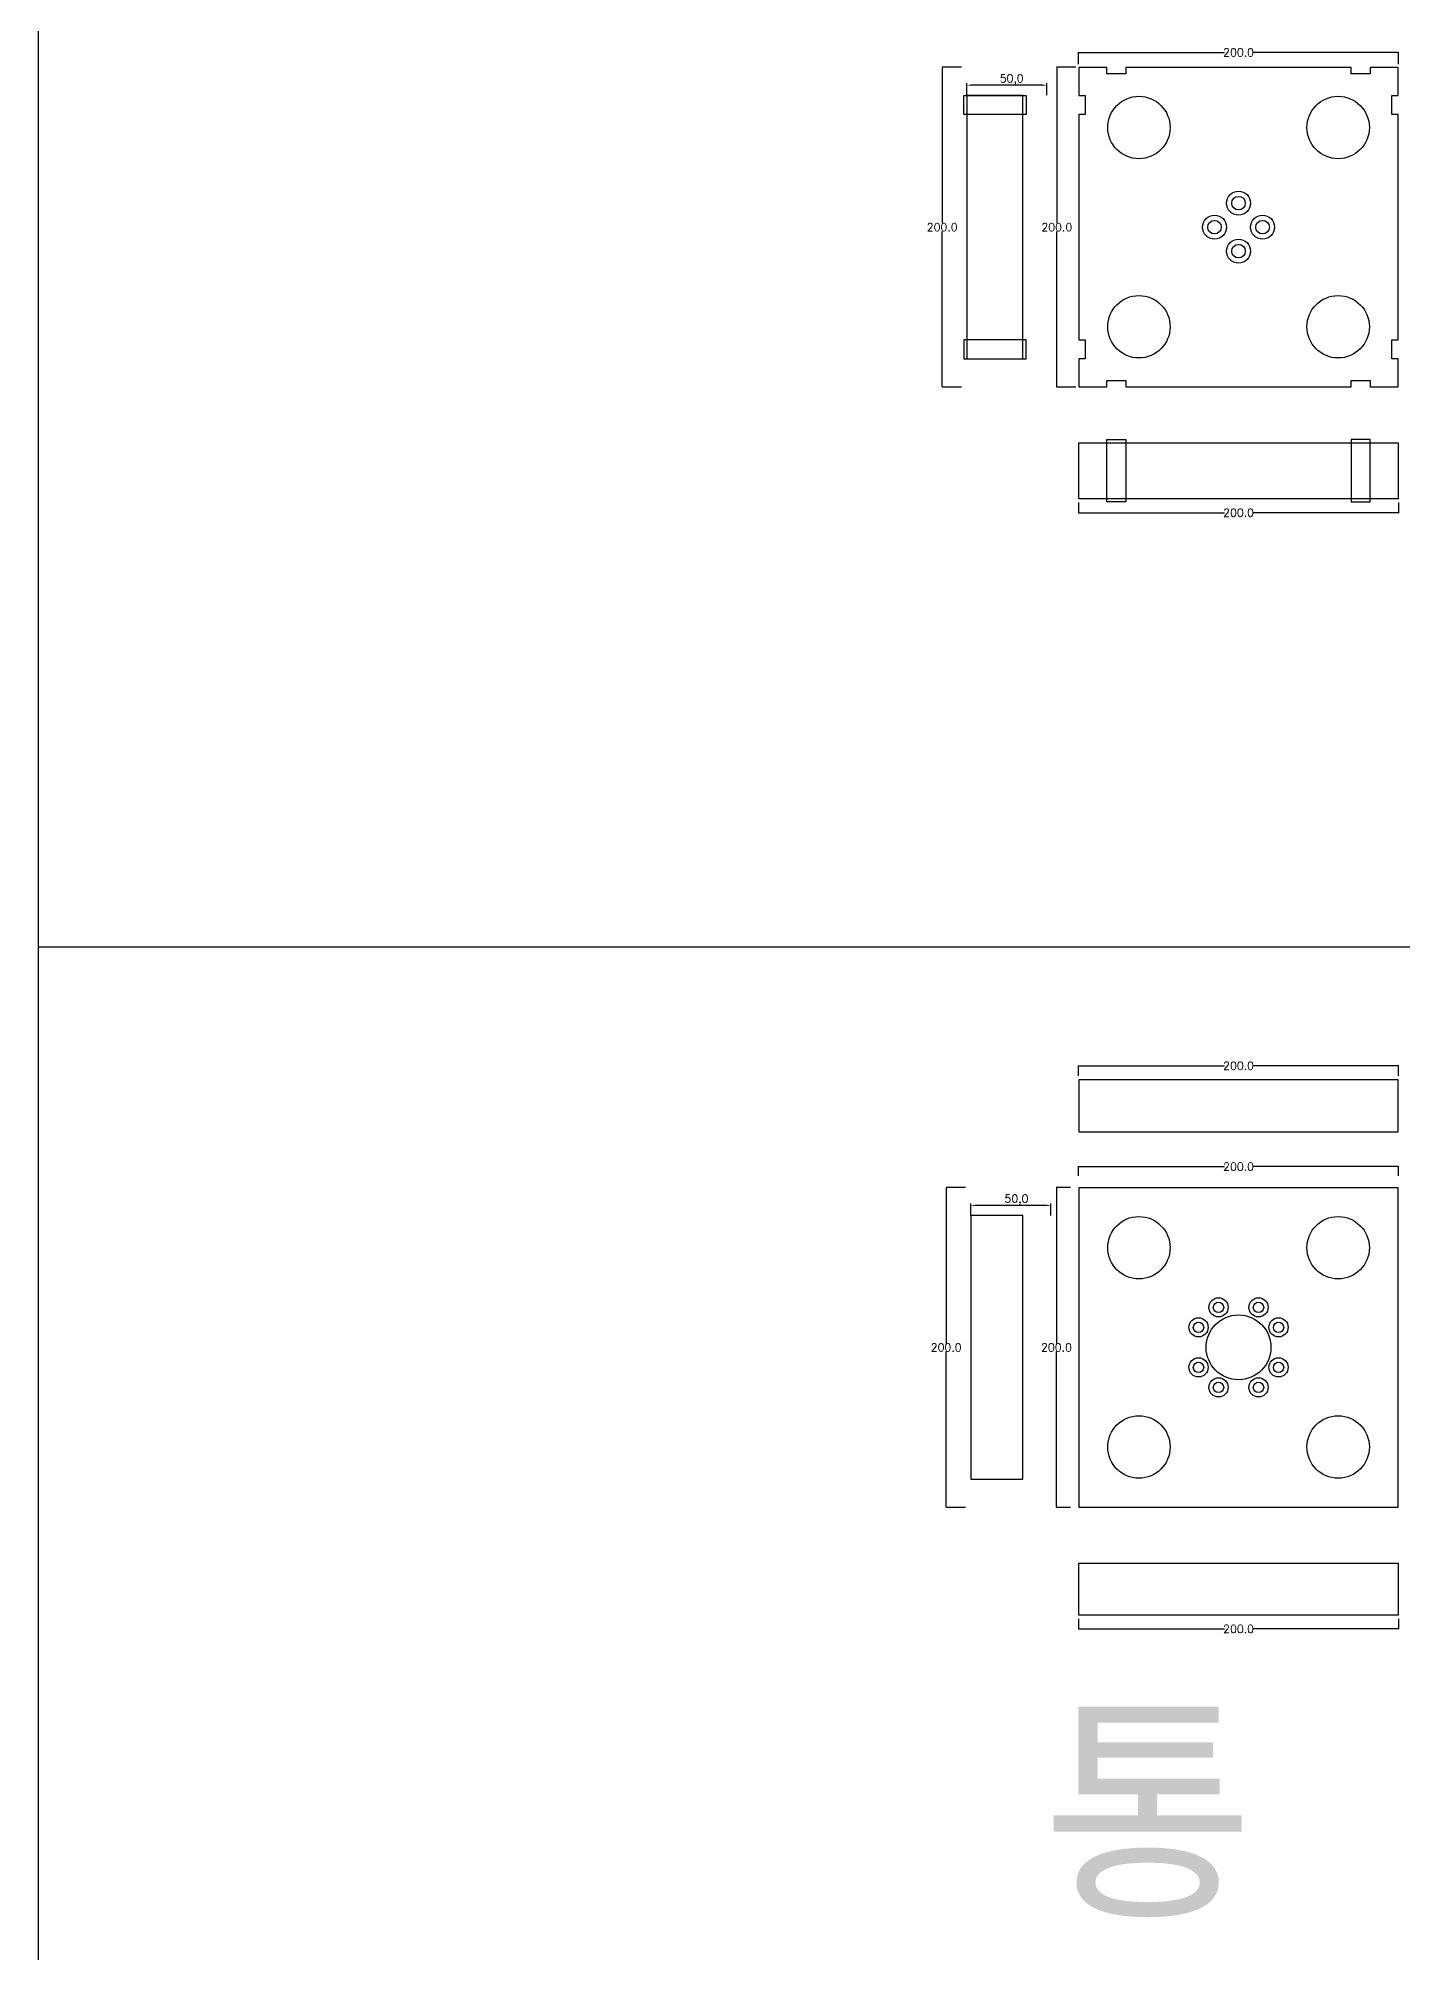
# Model space of a CAD drawing. Header units: millimetres. Extents: x -25 to 19775, y 172 to 9172.
# Drawn here: x 9875 to 10728, y 5594 to 6790 of the extents above; entities that cross this region are included whole.
import ezdxf

# ---------------------------------------------------------------- set-up
doc = ezdxf.new("R2010")
doc.units = ezdxf.units.MM
for name, color, linetype in [('TEXT', 7, 'Continuous'), ('볼트 구멍', 7, 'Continuous'), ('치구', 7, 'Continuous'), ('치수', 7, 'Continuous')]:
    doc.layers.add(name, color=color, linetype=linetype)
doc.styles.get("Standard").update_dxf_attribs({"font": 'txt.shx', "bigfont": 'whgtxt.shx'})
doc.dimstyles.new('ISO-25', dxfattribs={"dimtxt": 2.5, "dimasz": 2.5, "dimexe": 1.25, "dimexo": 0.625, "dimtad": 1, "dimtxsty": 'Standard', "dimcen": 2.5, "dimadec": 0, "dimazin": 0, "dimtfac": 1, "dimtmove": 0, "dimatfit": 3, "dimfxl": 0, "dimarcsym": 0})
doc.dimstyles.get("Standard").update_dxf_attribs({"dimtxt": 7, "dimasz": 0.18, "dimexe": 0.18, "dimexo": 0.0625, "dimgap": 0.09, "dimtad": 0, "dimtih": 1, "dimtoh": 1, "dimdec": 1, "dimzin": 0, "dimdsep": 46, "dimtxsty": 'Standard', "dimcen": 0.09, "dimadec": 0, "dimazin": 0, "dimtfac": 1, "dimtdec": 1, "dimtofl": 0, "dimtmove": 0, "dimatfit": 3, "dimfxl": 0, "dimtolj": 1, "dimtzin": 0, "dimarcsym": 0})

# ---------------------------------------------------------------- blocks, each defined once
blk = doc.blocks.new('*D447')
at = {"layer": 'Defpoints', "color": 0}
for p in [(10525.5, 6141.4), (10725.5, 6147.8), (10725.5, 6141.4)]:
    blk.add_point(p, dxfattribs=at)
at = {"layer": '치수', "color": 0, "lineweight": -2}
for p, q in [((10525.5, 6141.5), (10525.5, 6148)), ((10525.6, 6147.8), (10616.6, 6147.8)), ((10725.3, 6147.8), (10634.3, 6147.8)), ((10725.5, 6141.5), (10725.5, 6148))]:
    blk.add_line(p, q, dxfattribs=at)
at = {"layer": '치수', "color": 0}
for points in [[(10525.6, 6147.8), (10525.6, 6147.8), (10525.5, 6147.8)], [(10725.3, 6147.8), (10725.3, 6147.8), (10725.5, 6147.8)]]:
    blk.add_solid(points, dxfattribs=at)
at = {"layer": '치수', "color": 0, "insert": (10625.5, 6147.8), "char_height": 5, "attachment_point": 5}
blk.add_mtext('\\A1;200.0', dxfattribs=at)
blk = doc.blocks.new('*D449')
at = {"layer": 'Defpoints', "color": 0}
for p in [(10458.2, 6060.5), (10458.2, 6053.6), (10508.2, 6053.6)]:
    blk.add_point(p, dxfattribs=at)
at = {"layer": '치수', "color": 0, "lineweight": -2}
for p, q in [((10458.2, 6054.2), (10458.2, 6061.8)), ((10505.7, 6060.5), (10460.7, 6060.5)), ((10508.2, 6054.2), (10508.2, 6061.8))]:
    blk.add_line(p, q, dxfattribs=at)
at = {"layer": '치수', "color": 0}
for points in [[(10460.7, 6060.9), (10460.7, 6060.1), (10458.2, 6060.5)], [(10505.7, 6060.9), (10505.7, 6060.1), (10508.2, 6060.5)]]:
    blk.add_solid(points, dxfattribs=at)
at = {"layer": '치수', "color": 0, "insert": (10486.7, 6064), "char_height": 5, "attachment_point": 5}
blk.add_mtext('50,0', dxfattribs=at)
blk = doc.blocks.new('*D451')
at = {"layer": 'Defpoints', "color": 0}
for p in [(10525.5, 6078.9), (10725.5, 6084.8), (10725.5, 6078.9)]:
    blk.add_point(p, dxfattribs=at)
at = {"layer": '치수', "color": 0, "lineweight": -2}
for p, q in [((10525.5, 6079), (10525.5, 6085)), ((10525.6, 6084.8), (10616.6, 6084.8)), ((10725.3, 6084.8), (10634.3, 6084.8)), ((10725.5, 6079), (10725.5, 6085))]:
    blk.add_line(p, q, dxfattribs=at)
at = {"layer": '치수', "color": 0}
for points in [[(10525.6, 6084.8), (10525.6, 6084.8), (10525.5, 6084.8)], [(10725.3, 6084.8), (10725.3, 6084.8), (10725.5, 6084.8)]]:
    blk.add_solid(points, dxfattribs=at)
at = {"layer": '치수', "color": 0, "insert": (10625.5, 6084.8), "char_height": 5, "attachment_point": 5}
blk.add_mtext('\\A1;200.0', dxfattribs=at)
blk = doc.blocks.new('*D453')
at = {"layer": 'Defpoints', "color": 0}
for p in [(10525.5, 5802.3), (10725.5, 5802.3), (10725.5, 5795.9)]:
    blk.add_point(p, dxfattribs=at)
at = {"layer": '치수', "color": 0, "lineweight": -2}
for p, q in [((10525.5, 5802.2), (10525.5, 5795.7)), ((10725.5, 5802.2), (10725.5, 5795.7)), ((10525.6, 5795.9), (10616.6, 5795.9)), ((10725.3, 5795.9), (10634.3, 5795.9))]:
    blk.add_line(p, q, dxfattribs=at)
at = {"layer": '치수', "color": 0}
for points in [[(10525.6, 5795.9), (10525.6, 5795.8), (10525.5, 5795.9)], [(10725.3, 5795.9), (10725.3, 5795.8), (10725.5, 5795.9)]]:
    blk.add_solid(points, dxfattribs=at)
at = {"layer": '치수', "color": 0, "insert": (10625.5, 5795.9), "char_height": 5, "attachment_point": 5}
blk.add_mtext('\\A1;200.0', dxfattribs=at)
blk = doc.blocks.new('*D454')
at = {"layer": 'Defpoints', "color": 0}
for p in [(10454.9, 6071.8), (10442.8, 5871.8), (10454.9, 5871.8)]:
    blk.add_point(p, dxfattribs=at)
at = {"layer": '치수', "color": 0, "lineweight": -2}
for p, q in [((10454.9, 6071.8), (10442.7, 6071.8)), ((10442.8, 6071.6), (10442.8, 5974.4)), ((10442.8, 5872), (10442.8, 5969.2)), ((10454.9, 5871.8), (10442.7, 5871.8))]:
    blk.add_line(p, q, dxfattribs=at)
at = {"layer": '치수', "color": 0}
for points in [[(10442.8, 6071.6), (10442.9, 6071.6), (10442.8, 6071.8)], [(10442.8, 5872), (10442.9, 5872), (10442.8, 5871.8)]]:
    blk.add_solid(points, dxfattribs=at)
at = {"layer": '치수', "color": 0, "insert": (10442.8, 5971.8), "char_height": 5, "attachment_point": 5}
blk.add_mtext('\\A1;200.0', dxfattribs=at)
blk = doc.blocks.new('*D456')
at = {"layer": 'Defpoints', "color": 0}
for p in [(10520.6, 6071.8), (10511.7, 5871.8), (10520.6, 5871.8)]:
    blk.add_point(p, dxfattribs=at)
at = {"layer": '치수', "color": 0, "lineweight": -2}
for p, q in [((10520.5, 6071.8), (10511.5, 6071.8)), ((10511.7, 6071.6), (10511.7, 5974.4)), ((10511.7, 5872), (10511.7, 5969.2)), ((10520.5, 5871.8), (10511.5, 5871.8))]:
    blk.add_line(p, q, dxfattribs=at)
at = {"layer": '치수', "color": 0}
for points in [[(10511.6, 6071.6), (10511.7, 6071.6), (10511.7, 6071.8)], [(10511.6, 5872), (10511.7, 5872), (10511.7, 5871.8)]]:
    blk.add_solid(points, dxfattribs=at)
at = {"layer": '치수', "color": 0, "insert": (10511.7, 5971.8), "char_height": 5, "attachment_point": 5}
blk.add_mtext('\\A1;200.0', dxfattribs=at)
blk = doc.blocks.new('*D460')
at = {"layer": 'Defpoints', "color": 0}
for p in [(10455.7, 6760.5), (10455.7, 6753.6), (10505.7, 6753.6)]:
    blk.add_point(p, dxfattribs=at)
at = {"layer": '치수', "color": 0, "lineweight": -2}
for p, q in [((10455.7, 6754.2), (10455.7, 6761.8)), ((10503.2, 6760.5), (10458.2, 6760.5)), ((10505.7, 6754.2), (10505.7, 6761.8))]:
    blk.add_line(p, q, dxfattribs=at)
at = {"layer": '치수', "color": 0}
for points in [[(10458.2, 6760.9), (10458.2, 6760.1), (10455.7, 6760.5)], [(10503.2, 6760.9), (10503.2, 6760.1), (10505.7, 6760.5)]]:
    blk.add_solid(points, dxfattribs=at)
at = {"layer": '치수', "color": 0, "insert": (10483.7, 6764), "char_height": 5, "attachment_point": 5}
blk.add_mtext('50,0', dxfattribs=at)
blk = doc.blocks.new('*D463')
at = {"layer": 'Defpoints', "color": 0}
for p in [(10525.5, 6773.6), (10725.5, 6781), (10725.5, 6773.6)]:
    blk.add_point(p, dxfattribs=at)
at = {"layer": '치수', "color": 0, "lineweight": -2}
for p, q in [((10525.5, 6773.7), (10525.5, 6781.2)), ((10525.6, 6781), (10616.6, 6781)), ((10725.3, 6781), (10634.3, 6781)), ((10725.5, 6773.7), (10725.5, 6781.2))]:
    blk.add_line(p, q, dxfattribs=at)
at = {"layer": '치수', "color": 0}
for points in [[(10525.6, 6781.1), (10525.6, 6781), (10525.5, 6781)], [(10725.3, 6781.1), (10725.3, 6781), (10725.5, 6781)]]:
    blk.add_solid(points, dxfattribs=at)
at = {"layer": '치수', "color": 0, "insert": (10625.5, 6781), "char_height": 5, "attachment_point": 5}
blk.add_mtext('\\A1;200.0', dxfattribs=at)
blk = doc.blocks.new('*D465')
at = {"layer": 'Defpoints', "color": 0}
for p in [(10452.4, 6771.8), (10440.3, 6571.8), (10452.4, 6571.8)]:
    blk.add_point(p, dxfattribs=at)
at = {"layer": '치수', "color": 0, "lineweight": -2}
for p, q in [((10452.4, 6771.8), (10440.2, 6771.8)), ((10440.3, 6771.6), (10440.3, 6674.4)), ((10440.3, 6572), (10440.3, 6669.2)), ((10452.4, 6571.8), (10440.2, 6571.8))]:
    blk.add_line(p, q, dxfattribs=at)
at = {"layer": '치수', "color": 0}
for points in [[(10440.3, 6771.6), (10440.4, 6771.6), (10440.3, 6771.8)], [(10440.3, 6572), (10440.4, 6572), (10440.3, 6571.8)]]:
    blk.add_solid(points, dxfattribs=at)
at = {"layer": '치수', "color": 0, "insert": (10440.3, 6671.8), "char_height": 5, "attachment_point": 5}
blk.add_mtext('\\A1;200.0', dxfattribs=at)
blk = doc.blocks.new('*D467')
at = {"layer": 'Defpoints', "color": 0}
for p in [(10524, 6771.8), (10511.9, 6571.8), (10524, 6571.8)]:
    blk.add_point(p, dxfattribs=at)
at = {"layer": '치수', "color": 0, "lineweight": -2}
for p, q in [((10523.9, 6771.8), (10511.8, 6771.8)), ((10511.9, 6771.6), (10511.9, 6674.4)), ((10511.9, 6572), (10511.9, 6669.2)), ((10523.9, 6571.8), (10511.8, 6571.8))]:
    blk.add_line(p, q, dxfattribs=at)
at = {"layer": '치수', "color": 0}
for points in [[(10511.9, 6771.6), (10512, 6771.6), (10511.9, 6771.8)], [(10511.9, 6572), (10512, 6572), (10511.9, 6571.8)]]:
    blk.add_solid(points, dxfattribs=at)
at = {"layer": '치수', "color": 0, "insert": (10511.9, 6671.8), "char_height": 5, "attachment_point": 5}
blk.add_mtext('\\A1;200.0', dxfattribs=at)
blk = doc.blocks.new('*D468')
at = {"layer": 'Defpoints', "color": 0}
for p in [(10525.5, 6499.8), (10725.5, 6499.8), (10725.5, 6493.4)]:
    blk.add_point(p, dxfattribs=at)
at = {"layer": '치수', "color": 0, "lineweight": -2}
for p, q in [((10525.5, 6499.7), (10525.5, 6493.2)), ((10725.5, 6499.7), (10725.5, 6493.2)), ((10525.6, 6493.4), (10616.6, 6493.4)), ((10725.3, 6493.4), (10634.3, 6493.4))]:
    blk.add_line(p, q, dxfattribs=at)
at = {"layer": '치수', "color": 0}
for points in [[(10525.6, 6493.4), (10525.6, 6493.3), (10525.5, 6493.4)], [(10725.3, 6493.4), (10725.3, 6493.3), (10725.5, 6493.4)]]:
    blk.add_solid(points, dxfattribs=at)
at = {"layer": '치수', "color": 0, "insert": (10625.5, 6493.4), "char_height": 5, "attachment_point": 5}
blk.add_mtext('\\A1;200.0', dxfattribs=at)

msp = doc.modelspace()

# ---------------------------------------------------------------- linework, layer by layer
at = {"layer": 'TEXT', "color": 6}
msp.add_line((9875.462, 9171.825), (9875.462, 171.825), dxfattribs=at)
at = {"layer": 'TEXT', "color": 1}
msp.add_line((13175.462, 6221.825), (9875.462, 6221.825), dxfattribs=at)
at = {"layer": '볼트 구멍', "color": 6}
for centre, radius in [((10625.462, 6686.825), 7.5), ((10610.462, 6671.825), 7.5), ((10640.462, 6671.825), 7.5), ((10625.462, 6656.825), 7.5), ((10612.962, 5996.825), 6), ((10637.962, 5996.825), 6), ((10600.462, 5984.325), 6), ((10650.462, 5984.325), 6), ((10600.462, 5959.325), 6), ((10650.462, 5959.325), 6), ((10612.962, 5946.825), 6), ((10637.962, 5946.825), 6)]:
    msp.add_circle(centre, radius, dxfattribs=at)
at = {"layer": '볼트 구멍', "color": 3}
for centre, radius in [((10625.462, 6686.825), 4.25), ((10610.462, 6671.825), 4.25), ((10640.462, 6671.825), 4.25), ((10625.462, 6656.825), 4.25), ((10612.962, 5996.825), 3.25), ((10637.962, 5996.825), 3.25), ((10600.462, 5984.325), 3.25), ((10625.462, 5971.825), 20.25), ((10650.462, 5984.325), 3.25), ((10600.462, 5959.325), 3.25), ((10650.462, 5959.325), 3.25), ((10612.962, 5946.825), 3.25), ((10637.962, 5946.825), 3.25)]:
    msp.add_circle(centre, radius, dxfattribs=at)
at = {"layer": '치구'}
for points in [[(10529.712, 6754.175), (10529.712, 6742.175), (10525.712, 6742.175), (10525.712, 6601.475), (10529.712, 6601.475), (10529.712, 6589.475), (10525.712, 6589.475), (10525.712, 6572.075), (10543.112, 6572.075), (10543.112, 6576.075), (10555.112, 6576.075), (10555.112, 6572.075), (10695.812, 6572.075), (10695.812, 6576.075), (10707.812, 6576.075), (10707.812, 6572.075), (10725.212, 6572.075), (10725.212, 6589.475), (10721.212, 6589.475), (10721.212, 6601.475), (10725.212, 6601.475), (10725.212, 6742.175), (10721.212, 6742.175), (10721.212, 6754.175), (10725.212, 6754.175), (10725.212, 6771.575), (10707.812, 6771.575), (10707.812, 6767.575), (10695.812, 6767.575), (10695.812, 6771.575), (10555.112, 6771.575), (10555.112, 6767.575), (10543.112, 6767.575), (10543.112, 6771.575), (10525.712, 6771.575), (10525.712, 6754.175)], [(10490.712, 6754.175), (10455.712, 6754.175), (10455.712, 6589.475), (10490.712, 6589.475)], [(10525.712, 6537.075), (10725.212, 6537.075), (10725.212, 6502.075), (10525.712, 6502.075)], [(10525.712, 6106.575), (10725.212, 6106.575), (10725.212, 6139.075), (10525.712, 6139.075)], [(10525.712, 6071.575), (10525.712, 5872.075), (10725.212, 5872.075), (10725.212, 6071.575)], [(10490.712, 6054.175), (10458.212, 6054.175), (10458.212, 5889.475), (10490.712, 5889.475)], [(10525.712, 5837.075), (10725.212, 5837.075), (10725.212, 5804.575), (10525.712, 5804.575)]]:
    msp.add_lwpolyline(points, close=True, dxfattribs=at)
at = {"layer": '치구', "color": 1}
for points in [[(10453.712, 6742.175), (10453.712, 6754.175), (10492.709, 6754.175), (10492.709, 6742.175)], [(10453.712, 6601.475), (10453.712, 6589.475), (10492.709, 6589.475), (10492.709, 6601.475)], [(10543.112, 6539.075), (10555.112, 6539.075), (10555.112, 6500.077), (10543.112, 6500.077)], [(10707.812, 6539.075), (10695.812, 6539.075), (10695.812, 6500.077), (10707.812, 6500.077)]]:
    msp.add_lwpolyline(points, close=True, dxfattribs=at)
at = {"layer": '치구'}
for centre in [(10563.212, 6734.075), (10687.712, 6734.075), (10563.212, 6609.575), (10687.712, 6609.575), (10563.212, 6034.075), (10687.712, 6034.075), (10563.212, 5909.575), (10687.712, 5909.575)]:
    msp.add_circle(centre, 19.5, dxfattribs=at)

# ---------------------------------------------------------------- texts
at = {"layer": 'TEXT', "color": 1, "linetype": 'Continuous'}
msp.add_text('통 치구 작업', height=125, dxfattribs=at).set_placement((10502.879, 5615.154))

# ---------------------------------------------------------------- dimensions: what is measured, and where the dimension line sits
at = {"layer": '치수', "color": 4}
for base, p1, p2, picture, middle in [((10725.462, 6781.047), (10525.462, 6773.65), (10725.462, 6773.65), '*D463', (10625.462, 6781.047)), ((10725.462, 6084.815), (10525.462, 6078.932), (10725.462, 6078.932), '*D451', (10625.462, 6084.815))]:
    dim = msp.add_linear_dim(base=base, p1=p1, p2=p2, dimstyle='Standard', override={"dimtxt": 5}, dxfattribs=at)
    dim.commit()
    dim.dimension.update_dxf_attribs({"geometry": picture, "text_midpoint": middle})
for base, p1, p2, picture, middle in [((10440.344, 6571.825), (10452.413, 6771.825), (10452.413, 6571.825), '*D465', (10440.344, 6671.825)), ((10511.932, 6571.825), (10524.001, 6771.825), (10524.001, 6571.825), '*D467', (10511.932, 6671.825)), ((10442.844, 5871.825), (10454.913, 6071.825), (10454.913, 5871.825), '*D454', (10442.844, 5971.825)), ((10511.666, 5871.825), (10520.57, 6071.825), (10520.57, 5871.825), '*D456', (10511.666, 5971.825))]:
    dim = msp.add_linear_dim(base=base, p1=p1, p2=p2, angle=90, dimstyle='Standard', override={"dimtxt": 5}, dxfattribs=at)
    dim.commit()
    dim.dimension.update_dxf_attribs({"geometry": picture, "text_midpoint": middle})
for base, p1, p2, picture, middle in [((10455.712, 6760.502), (10505.712, 6753.625), (10455.712, 6753.625), '*D460', (10483.712, 6760.502)), ((10458.212, 6060.502), (10508.212, 6053.625), (10458.212, 6053.625), '*D449', (10486.712, 6060.502))]:
    dim = msp.add_linear_dim(base=base, p1=p1, p2=p2, angle=180, dimstyle='ISO-25', override={"dimtxt": 5, "dimdec": 1, "dimzin": 0, "dimtdec": 1}, dxfattribs=at)
    dim.commit()
    dim.dimension.update_dxf_attribs({"geometry": picture, "text_midpoint": middle, "dimtype": 160})
for base, p1, p2, picture, middle in [((10725.462, 6493.353), (10525.462, 6499.75), (10725.462, 6499.75), '*D468', (10625.462, 6493.353)), ((10725.462, 6147.797), (10525.462, 6141.4), (10725.462, 6141.4), '*D447', (10625.462, 6147.797)), ((10725.462, 5795.853), (10525.462, 5802.25), (10725.462, 5802.25), '*D453', (10625.462, 5795.853))]:
    dim = msp.add_linear_dim(base=base, p1=p1, p2=p2, dimstyle='Standard', override={"dimtxt": 5}, dxfattribs=at)
    dim.commit()
    dim.dimension.update_dxf_attribs({"geometry": picture, "text_midpoint": middle, "dimtype": 160})

doc.saveas('drawing.dxf')
